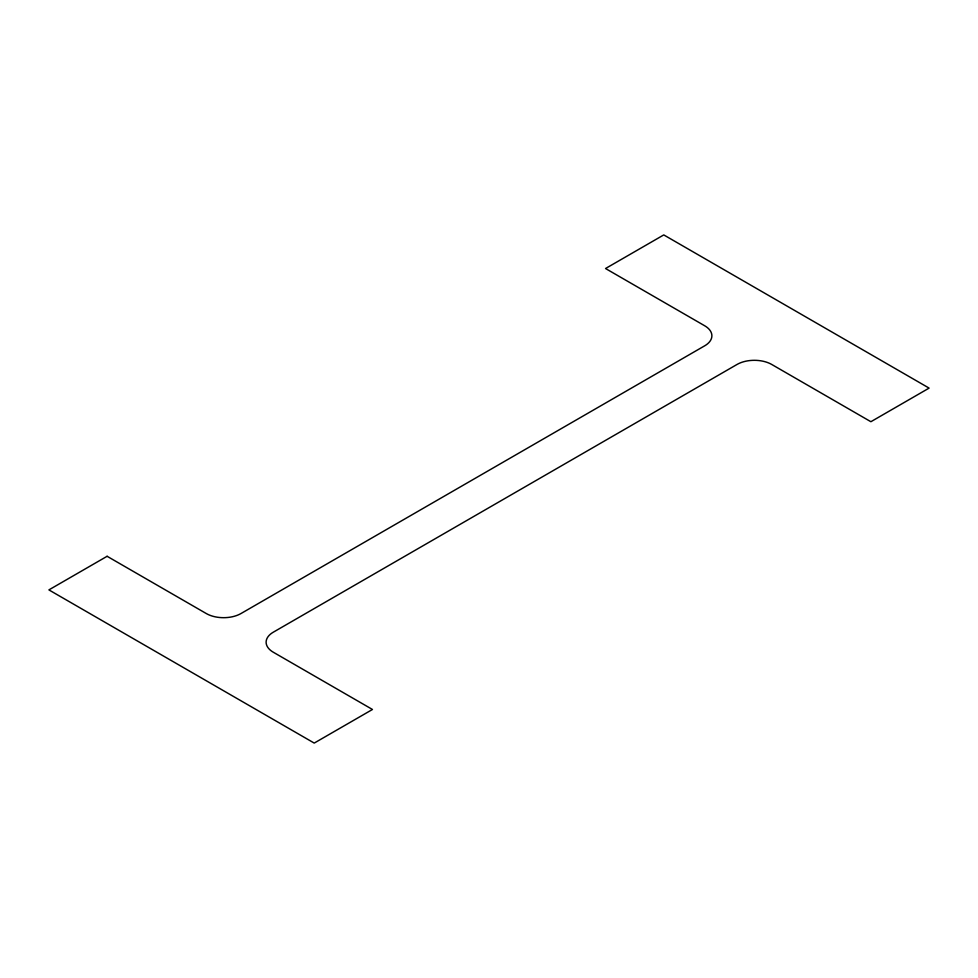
<?xml version="1.0" encoding="UTF-8"?>
<svg xmlns="http://www.w3.org/2000/svg" width="978" height="978" viewBox="0 0 978 978"><rect width="100%" height="100%" fill="white"/><g stroke="black" fill="none" stroke-linecap="round" stroke-linejoin="round"><path stroke-width="1.47" d="M107.115 556.286L48.9 589.893L314.231 743.084L372.459 709.478L273.302 652.228A24.536 14.169 0 0 1 273.302 632.191L737.021 364.464A24.536 14.169 0 0 1 771.728 364.464L870.885 421.714L929.1 388.107L663.769 234.916L605.541 268.522L704.698 325.772A24.536 14.169 0 0 1 704.698 345.809L240.979 613.536A24.536 14.169 0 0 1 206.272 613.536L107.115 556.286"/></g></svg>
